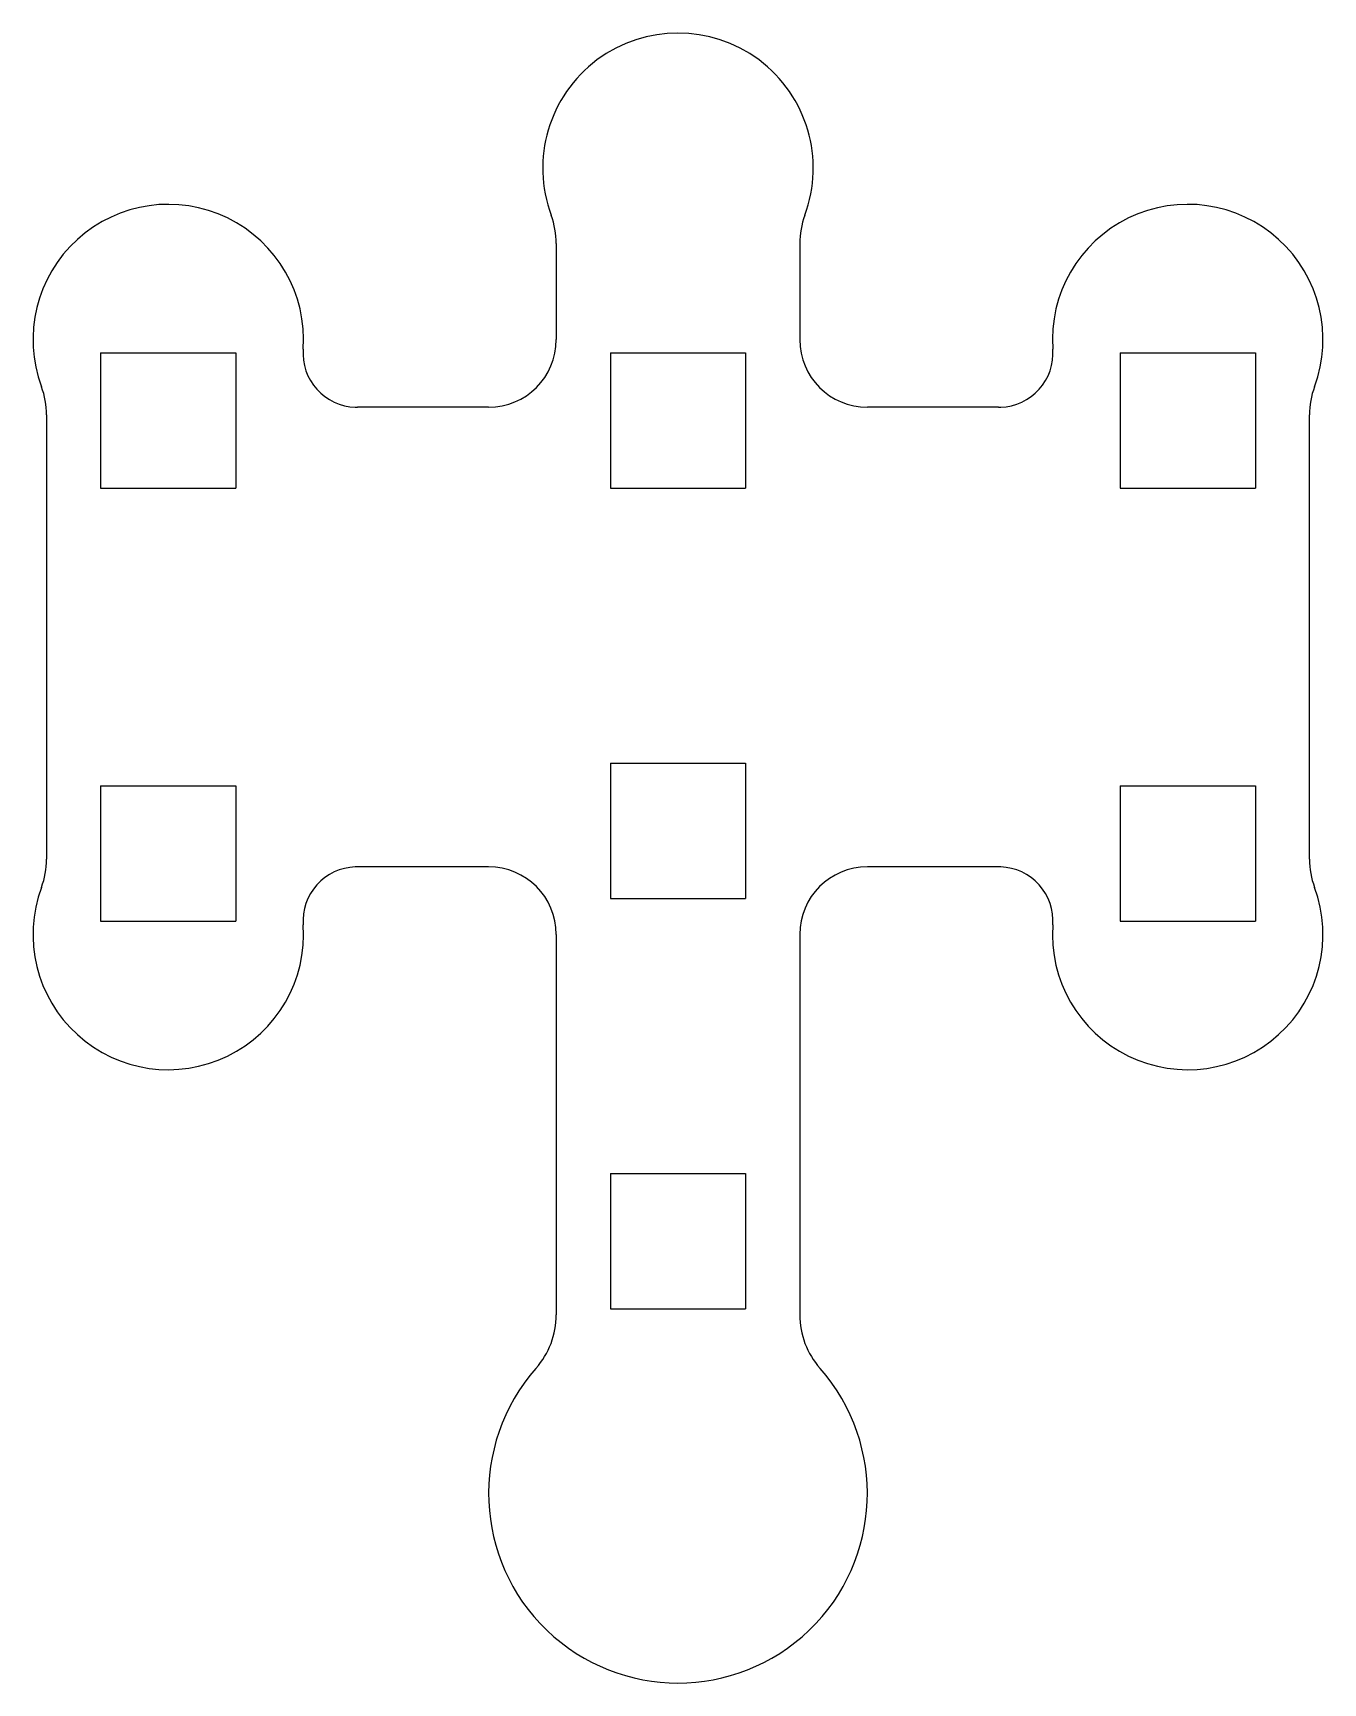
# Model space of a CAD drawing. Extents: x -23.8 to 23.8, y -143.5 to -82.5.
import ezdxf

# ---------------------------------------------------------------- set-up
doc = ezdxf.new("R2010")
doc.units = 0
doc.layers.add('VISIBLE', color=7, linetype='CONTINUOUS')

msp = doc.modelspace()

# ---------------------------------------------------------------- linework, layer by layer
at = {"layer": 'VISIBLE'}
for p, q in [((-4.5, -90.334), (-4.5, -93.884)), ((4.5, -90.334), (4.5, -93.884)), ((-21.342, -94.379), (-16.342, -94.379)), ((-21.342, -94.379), (-21.342, -99.379)), ((-16.342, -94.379), (-16.342, -99.379)), ((-2.5, -94.379), (2.5, -94.379)), ((-2.5, -94.379), (-2.5, -99.379)), ((2.5, -94.379), (2.5, -99.379)), ((16.342, -94.379), (21.342, -94.379)), ((16.342, -94.379), (16.342, -99.379)), ((21.342, -94.379), (21.342, -99.379)), ((-23.342, -96.668), (-23.342, -113.09)), ((-7, -96.384), (-11.842, -96.384)), ((11.842, -96.384), (7, -96.384)), ((23.342, -113.09), (23.342, -96.668)), ((-21.342, -99.379), (-16.342, -99.379)), ((-2.5, -99.379), (2.5, -99.379)), ((16.342, -99.379), (21.342, -99.379)), ((-2.5, -109.547), (2.5, -109.547)), ((-2.5, -109.547), (-2.5, -114.547)), ((2.5, -109.547), (2.5, -114.547)), ((-21.342, -110.379), (-16.342, -110.379)), ((-21.342, -110.379), (-21.342, -115.379)), ((-16.342, -110.379), (-16.342, -115.379)), ((16.342, -110.379), (21.342, -110.379)), ((16.342, -110.379), (16.342, -115.379)), ((21.342, -110.379), (21.342, -115.379)), ((-7, -113.374), (-11.842, -113.374)), ((11.842, -113.374), (7, -113.374)), ((-2.5, -114.547), (2.5, -114.547)), ((-21.342, -115.379), (-16.342, -115.379)), ((-4.5, -115.874), (-4.5, -129.93)), ((4.5, -115.874), (4.5, -129.93)), ((16.342, -115.379), (21.342, -115.379)), ((-2.5, -124.715), (2.5, -124.715)), ((-2.5, -124.715), (-2.5, -129.715)), ((2.5, -124.715), (2.5, -129.715)), ((-2.5, -129.715), (2.5, -129.715))]:
    msp.add_line(p, q, dxfattribs=at)
for centre, radius, start, end in [((0, -87.55), 5, 339.63587, 200.36413), ((-18.842, -93.884), 5, 355.90657, 200.36413), ((18.842, -93.884), 5, 339.63587, 184.09343), ((-7.5, -90.334), 3, 0, 20.36413), ((7.5, -90.334), 3, 159.63587, 180), ((-7, -93.884), 2.5, 270, 0), ((7, -93.884), 2.5, 180, 270), ((-11.86, -94.384), 2, 175.90657, 267.95329), ((11.86, -94.384), 2, 272.04671, 4.09343), ((-26.342, -96.668), 3, 0, 20.36413), ((26.342, -96.668), 3, 159.63587, 180), ((-11.842, -93.884), 2.5, 267.95329, 270), ((11.842, -93.884), 2.5, 270, 272.04671), ((-26.342, -113.09), 3, 339.63587, 0), ((-11.86, -115.375), 2, 92.04671, 184.09343), ((-11.842, -115.874), 2.5, 90, 92.04671), ((-7, -115.874), 2.5, 0, 90), ((7, -115.874), 2.5, 90, 180), ((11.842, -115.874), 2.5, 87.95329, 90), ((11.86, -115.375), 2, 355.90657, 87.95329), ((26.342, -113.09), 3, 180, 200.36413), ((-18.842, -115.874), 5, 159.63587, 4.09343), ((18.842, -115.874), 5, 175.90657, 20.36413), ((-7.5, -129.93), 3, 318.59038, 0), ((7.5, -129.93), 3, 180, 221.40962), ((0, -136.544), 7, 138.59038, 41.40962)]:
    msp.add_arc(centre, radius, start, end, dxfattribs=at)

doc.saveas('drawing.dxf')
